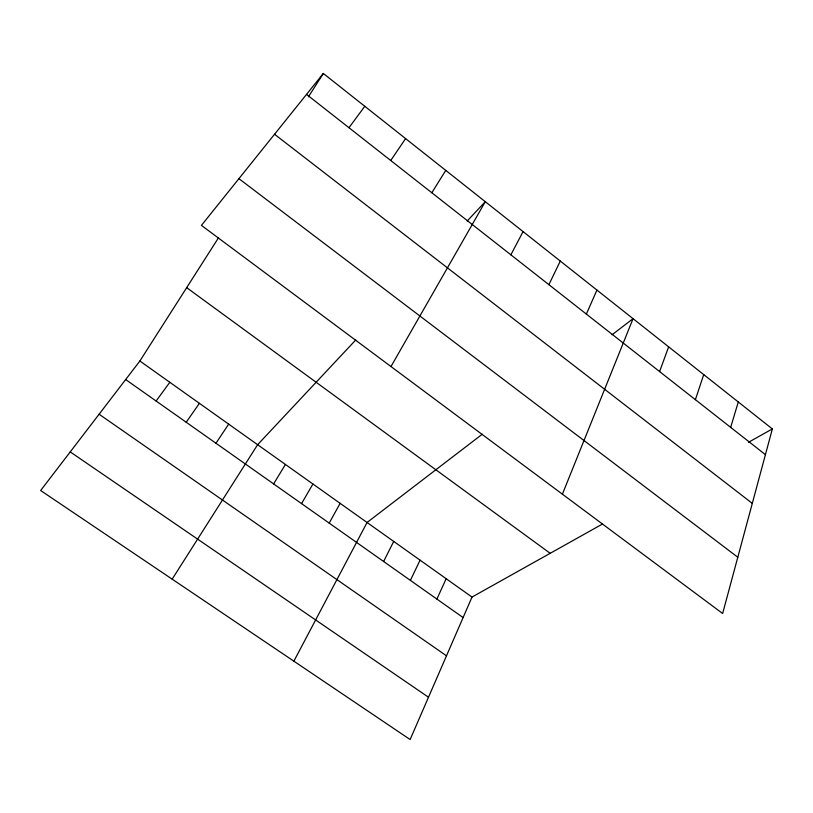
<?xml version="1.0" encoding="UTF-8"?>
<svg xmlns="http://www.w3.org/2000/svg" width="813" height="813" viewBox="0 0 813 813"><rect width="100%" height="100%" fill="white"/><g stroke="black" fill="none" stroke-linecap="round" stroke-linejoin="round"><path stroke-width="1.22" d="M772.35 428.939L722.645 613.51L201.431 225.384L323.32 73.465L772.35 428.939L748.519 442.282M730.663 427.374L738.285 401.968M695.389 399.681L703.723 374.61M659.587 371.571L668.652 346.846M562.393 494.182L633.063 318.676L612.087 334.743M602.474 524.039L472.007 597.067L410.128 739.535L40.65 490.513L139.877 361.013L218.504 237.772M586.356 314.082L596.945 290.078M436.886 599.069L446.185 578.704M410.392 580.38L420.077 560.157M548.897 284.672L560.289 261.054M383.614 561.488L393.716 541.417M510.869 254.815L523.074 231.593M293.869 661.182L367.07 522.474L482.272 434.213M329.204 523.115L340.139 503.338M390.982 366.541L485.29 201.685L467.201 221.004M301.562 503.613L312.924 483.999M273.615 483.908L285.424 464.457M431.815 192.762L445.758 170.395M172.163 579.151L257.63 444.701L355.738 339.976M308.422 96.828L323.32 73.465M215.953 443.237L228.687 424.132M390.728 160.507L405.596 138.596M186.197 422.242L199.409 403.329M156.106 401.022L169.815 382.293M348.97 127.722L364.793 106.29M70.233 451.906L428.502 697.239M99.105 414.234L446.489 655.817M125.669 379.549L463.105 617.565M139.877 361.013L472.007 597.067M186.675 287.66L550.177 553.307M238.91 178.667L737.798 557.251M274.54 134.267L752.299 503.379M306.531 94.399L765.429 454.66"/></g></svg>
